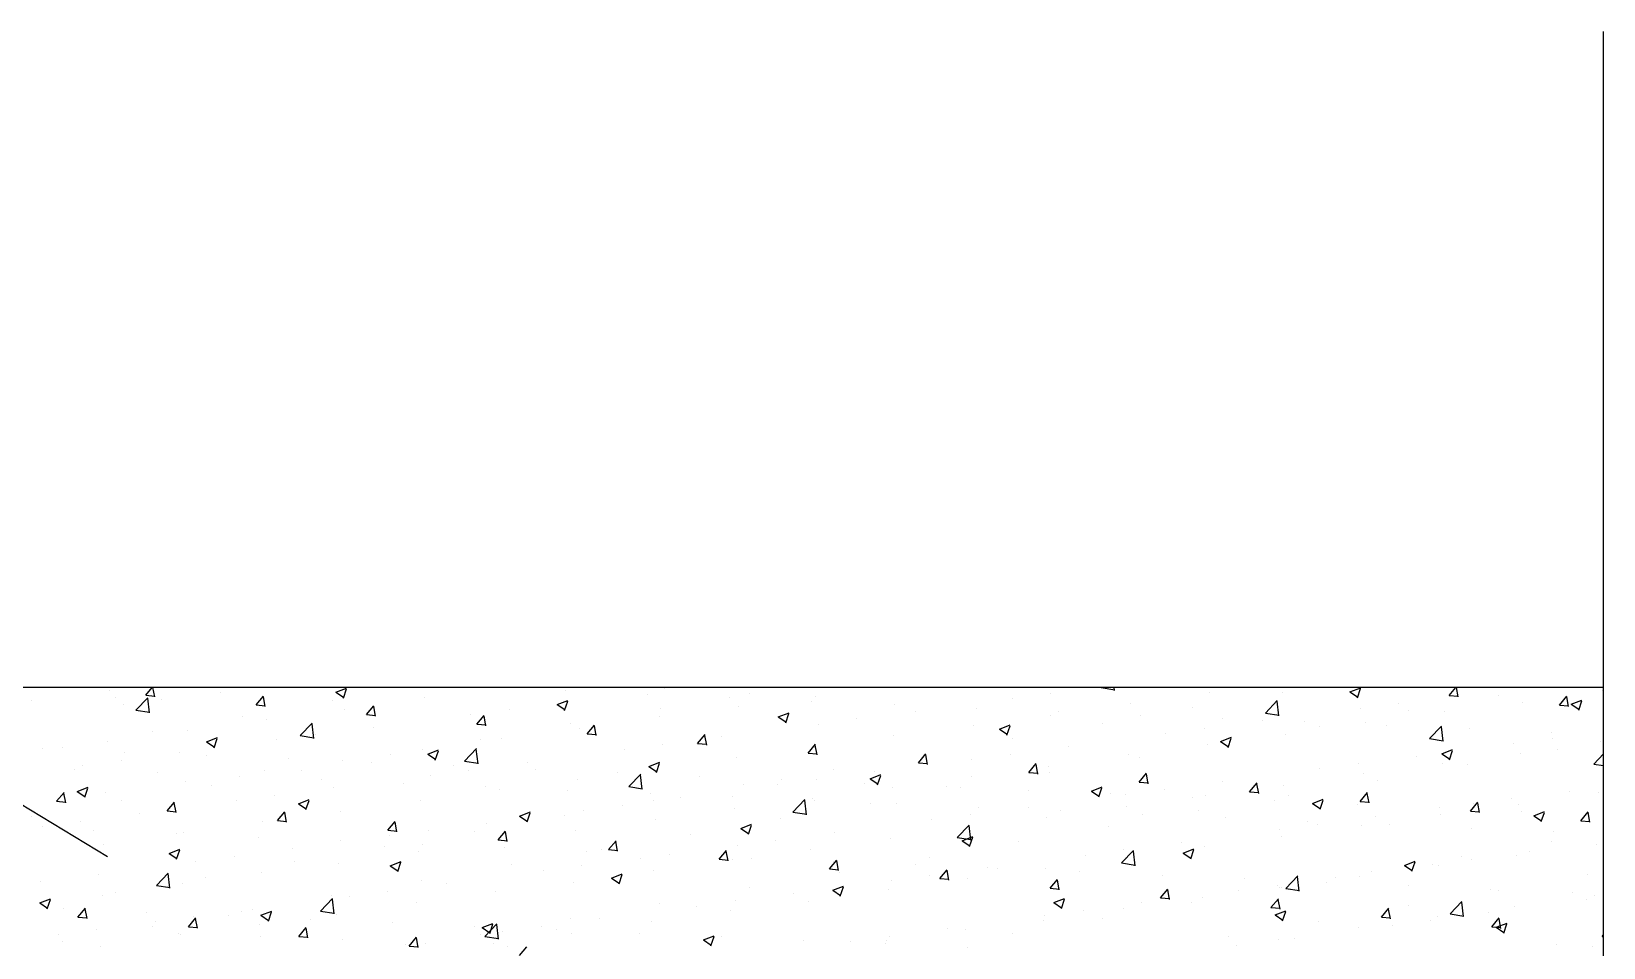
# Model space of a CAD drawing. Header units: metres. Extents: x 2267204 to 2267561, y 3771 to 3959.
# Drawn here: x 2267523.833 to 2267525.018, y 3936.482 to 3937.172 of the extents above; entities that cross this region are included whole.
import ezdxf

# ---------------------------------------------------------------- set-up
doc = ezdxf.new("R2010")
doc.units = ezdxf.units.M
doc.header["$LTSCALE"] = 3.5
doc.header["$MEASUREMENT"] = 0
doc.layers.get('0').update_dxf_attribs({"linetype": 'CONTINUOUS'})

# ---------------------------------------------------------------- blocks, each defined once
blk = doc.blocks.new('A$C267C1C9C')
for p, q in [((4996.479, 2253.551), (4996.479, 2408.139)), ((4931.774, 2395.984), (4952.095, 2383.647)), ((4996.479, 2388.671), (4834.478, 2388.671)), ((4953.225, 2388.438), (4953.42, 2388.671)), ((4953.494, 2388.392), (4953.442, 2388.671)), ((4958.868, 2388.529), (4959.188, 2388.652)), ((4959.092, 2388.353), (4959.184, 2388.629)), ((4968.63, 2388.627), (4968.63, 2388.627)), ((4981.571, 2388.663), (4981.579, 2388.671)), ((4981.571, 2388.663), (4981.977, 2388.6)), ((4981.973, 2388.582), (4981.963, 2388.671)), ((4988.955, 2388.539), (4989.275, 2388.662)), ((4989.179, 2388.363), (4989.271, 2388.639)), ((4991.894, 2388.434), (4992.093, 2388.671)), ((4992.164, 2388.388), (4992.111, 2388.671)), ((4949.847, 2388.288), (4949.847, 2388.288)), ((4952.153, 2388.58), (4952.153, 2388.58)), ((4952.338, 2388.36), (4952.338, 2388.36)), ((4952.562, 2388.154), (4952.562, 2388.154)), ((4952.936, 2387.994), (4953.292, 2388.365)), ((4953.225, 2388.438), (4953.497, 2388.414)), ((4953.338, 2387.913), (4953.288, 2388.347)), ((4953.705, 2388.305), (4953.705, 2388.305)), ((4955.434, 2388.532), (4955.434, 2388.532)), ((4956.5, 2388.152), (4956.72, 2388.414)), ((4956.5, 2388.152), (4956.773, 2388.128)), ((4956.769, 2388.105), (4956.716, 2388.391)), ((4958.758, 2388.271), (4958.758, 2388.271)), ((4958.868, 2388.529), (4959.096, 2388.376)), ((4961.492, 2388.358), (4961.492, 2388.358)), ((4965.431, 2388.163), (4965.751, 2388.286)), ((4965.431, 2388.163), (4965.658, 2388.01)), ((4965.654, 2387.988), (4965.747, 2388.264)), ((4965.677, 2388.571), (4965.677, 2388.571)), ((4965.746, 2388.247), (4965.746, 2388.247)), ((4968.114, 2388.468), (4968.114, 2388.468)), ((4970.552, 2388.365), (4970.552, 2388.365)), ((4971.154, 2388.502), (4971.154, 2388.502)), ((4972.989, 2388.262), (4972.989, 2388.262)), ((4973.11, 2388.408), (4973.11, 2388.408)), ((4975.427, 2388.159), (4975.427, 2388.159)), ((4978.941, 2388.341), (4978.941, 2388.341)), ((4980.085, 2388.492), (4980.085, 2388.492)), ((4982.449, 2388.187), (4982.449, 2388.187)), ((4984.794, 2388.508), (4984.794, 2388.508)), ((4986.445, 2387.907), (4986.8, 2388.278)), ((4986.847, 2387.826), (4986.796, 2388.26)), ((4986.944, 2388.52), (4986.944, 2388.52)), ((4988.955, 2388.539), (4989.182, 2388.386)), ((4990.396, 2388.207), (4990.396, 2388.207)), ((4991.894, 2388.434), (4992.167, 2388.411)), ((4992.126, 2388.434), (4992.126, 2388.434)), ((4993.364, 2388.432), (4993.364, 2388.432)), ((4994.068, 2388.237), (4994.068, 2388.237)), ((4995.17, 2388.148), (4995.39, 2388.41)), ((4995.17, 2388.148), (4995.443, 2388.124)), ((4995.439, 2388.101), (4995.386, 2388.388)), ((4995.518, 2388.173), (4995.837, 2388.296)), ((4995.518, 2388.173), (4995.745, 2388.02)), ((4995.741, 2387.998), (4995.834, 2388.273)), ((4996.439, 2388.579), (4996.439, 2388.579)), ((4952.936, 2387.994), (4953.342, 2387.931)), ((4956.095, 2387.814), (4956.095, 2387.814)), ((4956.814, 2387.724), (4956.814, 2387.724)), ((4959.12, 2388.016), (4959.12, 2388.016)), ((4959.775, 2387.865), (4959.995, 2388.127)), ((4959.775, 2387.865), (4960.048, 2387.841)), ((4960.044, 2387.819), (4959.992, 2388.105)), ((4962.873, 2387.869), (4962.873, 2387.869)), ((4963.05, 2387.579), (4963.271, 2387.841)), ((4963.32, 2387.532), (4963.267, 2387.818)), ((4964.016, 2388.019), (4964.016, 2388.019)), ((4968.459, 2387.795), (4968.459, 2387.795)), ((4968.491, 2388.045), (4968.491, 2388.045)), ((4970.804, 2388.116), (4970.804, 2388.116)), ((4971.993, 2387.798), (4972.313, 2387.92)), ((4971.993, 2387.798), (4972.221, 2387.644)), ((4972.217, 2387.622), (4972.309, 2387.898)), ((4974.328, 2387.734), (4974.328, 2387.734)), ((4976.057, 2387.962), (4976.057, 2387.962)), ((4977.865, 2388.056), (4977.865, 2388.056)), ((4980.078, 2387.845), (4980.078, 2387.845)), ((4980.302, 2387.953), (4980.302, 2387.953)), ((4982.74, 2387.85), (4982.74, 2387.85)), ((4984.281, 2388.063), (4984.281, 2388.063)), ((4985.178, 2387.747), (4985.178, 2387.747)), ((4986.369, 2387.676), (4986.369, 2387.676)), ((4986.445, 2387.907), (4986.851, 2387.844)), ((4989.253, 2388.056), (4989.253, 2388.056)), ((4990.701, 2387.974), (4990.701, 2387.974)), ((4991.761, 2387.945), (4991.761, 2387.945)), ((4953.432, 2387.357), (4953.432, 2387.357)), ((4954.469, 2387.402), (4954.469, 2387.402)), ((4957.81, 2387.238), (4958.165, 2387.609)), ((4957.81, 2387.238), (4958.216, 2387.175)), ((4958.212, 2387.157), (4958.161, 2387.591)), ((4958.26, 2387.262), (4958.26, 2387.262)), ((4959.989, 2387.489), (4959.989, 2387.489)), ((4963.05, 2387.579), (4963.323, 2387.555)), ((4965.828, 2387.588), (4965.828, 2387.588)), ((4966.088, 2387.452), (4966.088, 2387.452)), ((4966.326, 2387.292), (4966.546, 2387.554)), ((4966.326, 2387.292), (4966.599, 2387.268)), ((4966.595, 2387.246), (4966.542, 2387.532)), ((4969.601, 2387.005), (4969.821, 2387.268)), ((4969.87, 2386.959), (4969.817, 2387.245)), ((4973.185, 2387.584), (4973.185, 2387.584)), ((4975.426, 2387.231), (4975.426, 2387.231)), ((4977.771, 2387.552), (4977.771, 2387.552)), ((4978.556, 2387.432), (4978.876, 2387.555)), ((4978.556, 2387.432), (4978.783, 2387.279)), ((4978.779, 2387.256), (4978.872, 2387.532)), ((4981.618, 2387.606), (4981.618, 2387.606)), ((4983.497, 2387.298), (4983.497, 2387.298)), ((4984.64, 2387.449), (4984.64, 2387.449)), ((4987.045, 2387.281), (4987.045, 2387.281)), ((4987.615, 2387.644), (4987.615, 2387.644)), ((4988.038, 2387.517), (4988.038, 2387.517)), ((4989.417, 2387.623), (4989.417, 2387.623)), ((4990.053, 2387.541), (4990.053, 2387.541)), ((4991.318, 2387.151), (4991.674, 2387.522)), ((4991.72, 2387.071), (4991.67, 2387.504)), ((4992.491, 2387.438), (4992.491, 2387.438)), ((4994.928, 2387.335), (4994.928, 2387.335)), ((4950.161, 2386.855), (4950.161, 2386.855)), ((4950.769, 2386.9), (4950.769, 2386.9)), ((4952.098, 2387.06), (4952.098, 2387.06)), ((4952.599, 2386.752), (4952.599, 2386.752)), ((4955.032, 2387.056), (4955.351, 2387.179)), ((4955.032, 2387.056), (4955.259, 2386.903)), ((4955.255, 2386.88), (4955.348, 2387.156)), ((4957.117, 2387.111), (4957.117, 2387.111)), ((4961.436, 2386.838), (4961.436, 2386.838)), ((4961.594, 2386.69), (4961.914, 2386.813)), ((4961.818, 2386.515), (4961.91, 2386.791)), ((4962.683, 2386.482), (4963.039, 2386.853)), ((4963.085, 2386.401), (4963.035, 2386.835)), ((4963.165, 2387.13), (4963.165, 2387.13)), ((4963.781, 2387.16), (4963.781, 2387.16)), ((4967.428, 2386.826), (4967.428, 2386.826)), ((4968.572, 2386.976), (4968.572, 2386.976)), ((4969.601, 2387.005), (4969.874, 2386.982)), ((4970.301, 2387.204), (4970.301, 2387.204)), ((4972.876, 2386.719), (4973.096, 2386.981)), ((4973.055, 2386.888), (4973.055, 2386.888)), ((4973.145, 2386.672), (4973.093, 2386.959)), ((4978.955, 2387.149), (4978.955, 2387.149)), ((4980.613, 2386.919), (4980.613, 2386.919)), ((4984.738, 2386.988), (4984.738, 2386.988)), ((4985.118, 2387.066), (4985.438, 2387.189)), ((4985.118, 2387.066), (4985.346, 2386.913)), ((4985.342, 2386.89), (4985.434, 2387.166)), ((4985.375, 2387.06), (4985.375, 2387.06)), ((4991.318, 2387.151), (4991.724, 2387.088)), ((4991.681, 2386.7), (4992.001, 2386.823)), ((4991.904, 2386.525), (4991.997, 2386.801)), ((4993.808, 2387.013), (4993.808, 2387.013)), ((4994.951, 2387.163), (4994.951, 2387.163)), ((4995.108, 2386.834), (4995.108, 2386.834)), ((4996.384, 2387.059), (4996.384, 2387.059)), ((4951.36, 2386.353), (4951.36, 2386.353)), ((4952.503, 2386.504), (4952.503, 2386.504)), ((4954.233, 2386.731), (4954.233, 2386.731)), ((4955.037, 2386.649), (4955.037, 2386.649)), ((4957.474, 2386.546), (4957.474, 2386.546)), ((4959.065, 2386.496), (4959.065, 2386.496)), ((4959.912, 2386.443), (4959.912, 2386.443)), ((4960.502, 2386.673), (4960.502, 2386.673)), ((4961.594, 2386.69), (4961.821, 2386.537)), ((4962.35, 2386.34), (4962.35, 2386.34)), ((4962.683, 2386.482), (4963.089, 2386.419)), ((4964.545, 2386.446), (4964.545, 2386.446)), ((4968.157, 2386.325), (4968.476, 2386.447)), ((4968.157, 2386.325), (4968.384, 2386.172)), ((4968.38, 2386.149), (4968.473, 2386.425)), ((4968.404, 2386.274), (4968.404, 2386.274)), ((4970.748, 2386.596), (4970.748, 2386.596)), ((4972.876, 2386.719), (4973.149, 2386.695)), ((4976.152, 2386.432), (4976.372, 2386.695)), ((4976.152, 2386.432), (4976.424, 2386.408)), ((4976.292, 2386.691), (4976.292, 2386.691)), ((4976.421, 2386.386), (4976.368, 2386.672)), ((4977.74, 2386.54), (4977.74, 2386.54)), ((4978.883, 2386.691), (4978.883, 2386.691)), ((4979.427, 2386.146), (4979.647, 2386.408)), ((4979.696, 2386.099), (4979.643, 2386.386)), ((4980.022, 2386.324), (4980.022, 2386.324)), ((4982.394, 2386.667), (4982.394, 2386.667)), ((4982.712, 2386.603), (4982.712, 2386.603)), ((4989.195, 2386.406), (4989.195, 2386.406)), ((4990.924, 2386.633), (4990.924, 2386.633)), ((4991.681, 2386.7), (4991.908, 2386.547)), ((4991.706, 2386.424), (4991.706, 2386.424)), ((4992.445, 2386.376), (4992.445, 2386.376)), ((4994.012, 2386.717), (4994.012, 2386.717)), ((4996.192, 2386.396), (4996.479, 2386.695)), ((4996.192, 2386.396), (4996.479, 2386.351)), ((4951.124, 2386.242), (4951.124, 2386.242)), ((4953.562, 2386.139), (4953.562, 2386.139)), ((4954.414, 2385.882), (4954.414, 2385.882)), ((4956, 2386.036), (4956, 2386.036)), ((4956.758, 2386.204), (4956.758, 2386.204)), ((4957.839, 2386.216), (4957.839, 2386.216)), ((4958.437, 2385.933), (4958.437, 2385.933)), ((4960.875, 2385.83), (4960.875, 2385.83)), ((4961.672, 2386.068), (4961.672, 2386.068)), ((4962.815, 2386.218), (4962.815, 2386.218)), ((4964.787, 2386.237), (4964.787, 2386.237)), ((4966.032, 2385.932), (4966.032, 2385.932)), ((4967.225, 2386.134), (4967.225, 2386.134)), ((4967.556, 2385.727), (4967.912, 2386.097)), ((4967.959, 2385.646), (4967.908, 2386.079)), ((4969.663, 2386.031), (4969.663, 2386.031)), ((4972.1, 2385.928), (4972.1, 2385.928)), ((4973.127, 2385.933), (4973.127, 2385.933)), ((4973.629, 2386.234), (4973.629, 2386.234)), ((4974.538, 2385.825), (4974.538, 2385.825)), ((4974.719, 2385.959), (4975.039, 2386.082)), ((4974.719, 2385.959), (4974.946, 2385.806)), ((4974.856, 2386.161), (4974.856, 2386.161)), ((4974.942, 2385.783), (4975.035, 2386.059)), ((4977.716, 2386.032), (4977.716, 2386.032)), ((4979.427, 2386.146), (4979.7, 2386.122)), ((4980.049, 2386.146), (4980.049, 2386.146)), ((4982.702, 2385.859), (4982.922, 2386.122)), ((4982.702, 2385.859), (4982.975, 2385.835)), ((4982.971, 2385.813), (4982.919, 2386.099)), ((4985.168, 2385.875), (4985.168, 2385.875)), ((4985.977, 2385.573), (4986.198, 2385.835)), ((4986.247, 2385.526), (4986.194, 2385.812)), ((4988.052, 2386.255), (4988.052, 2386.255)), ((4989.361, 2386.103), (4989.361, 2386.103)), ((4989.782, 2385.919), (4989.782, 2385.919)), ((4950.583, 2385.29), (4950.803, 2385.552)), ((4950.852, 2385.244), (4950.799, 2385.53)), ((4951.195, 2385.583), (4951.515, 2385.706)), ((4951.195, 2385.583), (4951.422, 2385.43)), ((4951.418, 2385.408), (4951.511, 2385.684)), ((4952.042, 2385.54), (4952.042, 2385.54)), ((4955.176, 2385.759), (4955.176, 2385.759)), ((4957.059, 2385.461), (4957.059, 2385.461)), ((4958.788, 2385.688), (4958.788, 2385.688)), ((4963.312, 2385.727), (4963.312, 2385.727)), ((4963.725, 2385.64), (4963.725, 2385.64)), ((4965.75, 2385.624), (4965.75, 2385.624)), ((4967.556, 2385.727), (4967.963, 2385.664)), ((4968.188, 2385.521), (4968.188, 2385.521)), ((4969.1, 2385.403), (4969.1, 2385.403)), ((4970.625, 2385.418), (4970.625, 2385.418)), ((4970.966, 2385.777), (4970.966, 2385.777)), ((4971.984, 2385.783), (4971.984, 2385.783)), ((4972.43, 2384.971), (4972.786, 2385.341)), ((4972.999, 2385.368), (4972.999, 2385.368)), ((4975.371, 2385.711), (4975.371, 2385.711)), ((4976.975, 2385.722), (4976.975, 2385.722)), ((4977.386, 2385.689), (4977.386, 2385.689)), ((4979.413, 2385.619), (4979.413, 2385.619)), ((4981.282, 2385.593), (4981.601, 2385.716)), ((4981.282, 2385.593), (4981.509, 2385.44)), ((4981.505, 2385.418), (4981.598, 2385.694)), ((4981.851, 2385.516), (4981.851, 2385.516)), ((4982.295, 2385.497), (4982.295, 2385.497)), ((4983.438, 2385.648), (4983.438, 2385.648)), ((4984.288, 2385.413), (4984.288, 2385.413)), ((4984.683, 2385.468), (4984.683, 2385.468)), ((4985.977, 2385.573), (4986.25, 2385.549)), ((4986.989, 2385.761), (4986.989, 2385.761)), ((4987.119, 2385.462), (4987.119, 2385.462)), ((4987.844, 2385.228), (4988.164, 2385.35)), ((4989.253, 2385.286), (4989.473, 2385.548)), ((4989.522, 2385.24), (4989.469, 2385.526)), ((4993.75, 2385.362), (4993.75, 2385.362)), ((4995.48, 2385.59), (4995.48, 2385.59)), ((4996.328, 2385.539), (4996.328, 2385.539)), ((4950.583, 2385.29), (4950.856, 2385.266)), ((4952.513, 2385.302), (4952.513, 2385.302)), ((4953.032, 2384.93), (4953.032, 2384.93)), ((4953.858, 2385.003), (4954.078, 2385.266)), ((4953.858, 2385.003), (4954.131, 2384.98)), ((4954.127, 2384.957), (4954.075, 2385.243)), ((4955.915, 2385.31), (4955.915, 2385.31)), ((4957.133, 2384.717), (4957.354, 2384.979)), ((4957.403, 2384.67), (4957.35, 2384.957)), ((4957.757, 2385.218), (4958.077, 2385.34)), ((4957.757, 2385.218), (4957.985, 2385.064)), ((4957.981, 2385.042), (4958.073, 2385.318)), ((4959.009, 2384.976), (4959.009, 2384.976)), ((4961.381, 2385.318), (4961.381, 2385.318)), ((4964.32, 2384.852), (4964.64, 2384.975)), ((4964.543, 2384.676), (4964.636, 2384.952)), ((4966.227, 2385.025), (4966.227, 2385.025)), ((4967.37, 2385.175), (4967.37, 2385.175)), ((4968.303, 2385.32), (4968.303, 2385.32)), ((4970.693, 2385.076), (4970.693, 2385.076)), ((4972.43, 2384.971), (4972.836, 2384.908)), ((4972.832, 2384.89), (4972.782, 2385.323)), ((4973.063, 2385.315), (4973.063, 2385.315)), ((4974.723, 2385.232), (4974.723, 2385.232)), ((4975.501, 2385.212), (4975.501, 2385.212)), ((4977.682, 2384.89), (4977.682, 2384.89)), ((4977.938, 2385.109), (4977.938, 2385.109)), ((4979.411, 2385.118), (4979.411, 2385.118)), ((4980.376, 2385.006), (4980.376, 2385.006)), ((4982.338, 2385.147), (4982.338, 2385.147)), ((4982.814, 2384.903), (4982.814, 2384.903)), ((4984.456, 2385.005), (4984.456, 2385.005)), ((4986.726, 2385.31), (4986.726, 2385.31)), ((4987.844, 2385.228), (4988.071, 2385.074)), ((4988.067, 2385.052), (4988.16, 2385.328)), ((4989.164, 2385.207), (4989.164, 2385.207)), ((4989.253, 2385.286), (4989.526, 2385.262)), ((4991.601, 2385.104), (4991.601, 2385.104)), ((4991.65, 2384.904), (4991.65, 2384.904)), ((4992.528, 2385), (4992.748, 2385.262)), ((4992.528, 2385), (4992.801, 2384.976)), ((4992.607, 2385.212), (4992.607, 2385.212)), ((4992.797, 2384.953), (4992.744, 2385.239)), ((4993.957, 2385.197), (4993.957, 2385.197)), ((4994.039, 2385.001), (4994.039, 2385.001)), ((4994.407, 2384.862), (4994.726, 2384.985)), ((4994.63, 2384.686), (4994.723, 2384.962)), ((4995.803, 2384.713), (4996.023, 2384.975)), ((4996.072, 2384.667), (4996.02, 2384.953)), ((4996.477, 2384.898), (4996.477, 2384.898)), ((4949.85, 2384.845), (4949.85, 2384.845)), ((4950.159, 2384.552), (4950.159, 2384.552)), ((4951.302, 2384.703), (4951.302, 2384.703)), ((4951.691, 2384.431), (4951.691, 2384.431)), ((4956.703, 2384.684), (4956.703, 2384.684)), ((4957.133, 2384.717), (4957.406, 2384.693)), ((4960.409, 2384.43), (4960.629, 2384.693)), ((4960.409, 2384.43), (4960.682, 2384.406)), ((4960.678, 2384.384), (4960.625, 2384.67)), ((4961.614, 2384.417), (4961.614, 2384.417)), ((4963.343, 2384.645), (4963.343, 2384.645)), ((4964.32, 2384.852), (4964.547, 2384.699)), ((4965.64, 2384.863), (4965.64, 2384.863)), ((4965.976, 2384.412), (4965.976, 2384.412)), ((4968.348, 2384.754), (4968.348, 2384.754)), ((4970.882, 2384.486), (4971.202, 2384.609)), ((4970.882, 2384.486), (4971.109, 2384.333)), ((4971.106, 2384.311), (4971.198, 2384.586)), ((4972.06, 2384.775), (4972.06, 2384.775)), ((4976.539, 2384.739), (4976.539, 2384.739)), ((4977.303, 2384.215), (4977.659, 2384.586)), ((4977.705, 2384.134), (4977.655, 2384.568)), ((4977.66, 2384.512), (4977.66, 2384.512)), ((4979.966, 2384.804), (4979.966, 2384.804)), ((4981.793, 2384.548), (4981.793, 2384.548)), ((4985.251, 2384.8), (4985.251, 2384.8)), ((4986.85, 2384.454), (4986.85, 2384.454)), ((4987.689, 2384.697), (4987.689, 2384.697)), ((4987.994, 2384.605), (4987.994, 2384.605)), ((4989.305, 2384.583), (4989.305, 2384.583)), ((4989.723, 2384.832), (4989.723, 2384.832)), ((4990.126, 2384.594), (4990.126, 2384.594)), ((4992.564, 2384.491), (4992.564, 2384.491)), ((4994.407, 2384.862), (4994.634, 2384.709)), ((4995.803, 2384.713), (4996.076, 2384.689)), ((4951.986, 2384.02), (4951.986, 2384.02)), ((4954.128, 2384.328), (4954.128, 2384.328)), ((4954.358, 2384.362), (4954.358, 2384.362)), ((4956.566, 2384.225), (4956.566, 2384.225)), ((4959.004, 2384.122), (4959.004, 2384.122)), ((4960.313, 2383.949), (4960.313, 2383.949)), ((4960.471, 2384.267), (4960.471, 2384.267)), ((4961.441, 2384.019), (4961.441, 2384.019)), ((4962.977, 2384.406), (4962.977, 2384.406)), ((4963.67, 2384.12), (4963.67, 2384.12)), ((4963.684, 2384.144), (4963.904, 2384.406)), ((4963.684, 2384.144), (4963.957, 2384.12)), ((4963.953, 2384.097), (4963.9, 2384.384)), ((4966.959, 2383.857), (4967.179, 2384.12)), ((4967.228, 2383.811), (4967.176, 2384.097)), ((4969.397, 2384.317), (4969.397, 2384.317)), ((4970.782, 2383.982), (4970.782, 2383.982)), ((4971.925, 2384.132), (4971.925, 2384.132)), ((4973.655, 2384.36), (4973.655, 2384.36)), ((4975.315, 2384.19), (4975.315, 2384.19)), ((4977.303, 2384.215), (4977.709, 2384.152)), ((4977.445, 2384.121), (4977.765, 2384.243)), ((4977.445, 2384.121), (4977.672, 2383.967)), ((4977.668, 2383.945), (4977.761, 2384.221)), ((4979.13, 2384.091), (4979.13, 2384.091)), ((4983.967, 2384.074), (4983.967, 2384.074)), ((4984.627, 2383.948), (4984.627, 2383.948)), ((4986.934, 2384.24), (4986.934, 2384.24)), ((4994.92, 2384.109), (4994.92, 2384.109)), ((4995.002, 2384.388), (4995.002, 2384.388)), ((4996.273, 2384.019), (4996.273, 2384.019)), ((4953.921, 2383.745), (4954.24, 2383.868)), ((4953.921, 2383.745), (4954.148, 2383.592)), ((4954.144, 2383.569), (4954.237, 2383.845)), ((4954.714, 2383.509), (4954.714, 2383.509)), ((4955.857, 2383.659), (4955.857, 2383.659)), ((4957.587, 2383.887), (4957.587, 2383.887)), ((4957.65, 2383.492), (4957.65, 2383.492)), ((4960.483, 2383.379), (4960.803, 2383.502)), ((4960.706, 2383.203), (4960.799, 2383.479)), ((4961.325, 2383.798), (4961.325, 2383.798)), ((4963.879, 2383.916), (4963.879, 2383.916)), ((4966.316, 2383.813), (4966.316, 2383.813)), ((4966.734, 2383.86), (4966.734, 2383.86)), ((4966.959, 2383.857), (4967.232, 2383.833)), ((4967.898, 2383.602), (4967.898, 2383.602)), ((4968.754, 2383.71), (4968.754, 2383.71)), ((4970.235, 2383.571), (4970.455, 2383.833)), ((4970.235, 2383.571), (4970.507, 2383.547)), ((4970.504, 2383.524), (4970.451, 2383.81)), ((4970.637, 2383.556), (4970.637, 2383.556)), ((4971.192, 2383.607), (4971.192, 2383.607)), ((4972.944, 2383.848), (4972.944, 2383.848)), ((4973.51, 2383.284), (4973.73, 2383.546)), ((4973.629, 2383.504), (4973.629, 2383.504)), ((4973.779, 2383.238), (4973.726, 2383.524)), ((4976.467, 2383.634), (4976.467, 2383.634)), ((4981.094, 2383.696), (4981.094, 2383.696)), ((4982.177, 2383.459), (4982.532, 2383.83)), ((4982.237, 2383.847), (4982.237, 2383.847)), ((4982.283, 2383.627), (4982.283, 2383.627)), ((4982.579, 2383.378), (4982.528, 2383.812)), ((4984.007, 2383.755), (4984.327, 2383.878)), ((4984.007, 2383.755), (4984.234, 2383.602)), ((4984.231, 2383.579), (4984.323, 2383.855)), ((4990.57, 2383.389), (4990.889, 2383.512)), ((4990.793, 2383.213), (4990.886, 2383.489)), ((4992.257, 2383.652), (4992.257, 2383.652)), ((4992.549, 2383.561), (4992.549, 2383.561)), ((4993.901, 2383.677), (4993.901, 2383.677)), ((4994.278, 2383.789), (4994.278, 2383.789)), ((4951.83, 2383.129), (4951.83, 2383.129)), ((4953.542, 2382.79), (4953.897, 2383.161)), ((4953.944, 2382.709), (4953.893, 2383.143)), ((4954.987, 2383.035), (4954.987, 2383.035)), ((4956.647, 2383.163), (4956.647, 2383.163)), ((4958.954, 2383.456), (4958.954, 2383.456)), ((4960.483, 2383.379), (4960.71, 2383.226)), ((4964.071, 2383.403), (4964.071, 2383.403)), ((4965.026, 2383.224), (4965.026, 2383.224)), ((4966.169, 2383.374), (4966.169, 2383.374)), ((4967.046, 2383.013), (4967.365, 2383.136)), ((4967.046, 2383.013), (4967.273, 2382.86)), ((4967.269, 2382.838), (4967.362, 2383.114)), ((4968.293, 2383.234), (4968.293, 2383.234)), ((4973.51, 2383.284), (4973.783, 2383.26)), ((4973.804, 2383.177), (4973.804, 2383.177)), ((4976.067, 2383.401), (4976.067, 2383.401)), ((4976.481, 2383.089), (4976.481, 2383.089)), ((4976.785, 2382.998), (4977.005, 2383.26)), ((4977.054, 2382.951), (4977.002, 2383.237)), ((4978.21, 2383.317), (4978.21, 2383.317)), ((4978.505, 2383.298), (4978.505, 2383.298)), ((4979.911, 2383.284), (4979.911, 2383.284)), ((4980.942, 2383.195), (4980.942, 2383.195)), ((4982.177, 2383.459), (4982.583, 2383.396)), ((4983.38, 2383.092), (4983.38, 2383.092)), ((4987.05, 2382.703), (4987.406, 2383.074)), ((4987.452, 2382.622), (4987.402, 2383.056)), ((4988.522, 2383.031), (4988.522, 2383.031)), ((4989.25, 2383.063), (4989.25, 2383.063)), ((4989.594, 2383.195), (4989.594, 2383.195)), ((4990.57, 2383.389), (4990.797, 2383.236)), ((4991.406, 2383.411), (4991.406, 2383.411)), ((4991.594, 2383.384), (4991.594, 2383.384)), ((4996.014, 2383.106), (4996.014, 2383.106)), ((4950.101, 2382.902), (4950.101, 2382.902)), ((4952.324, 2382.577), (4952.324, 2382.577)), ((4953.542, 2382.79), (4953.948, 2382.727)), ((4954.303, 2382.842), (4954.303, 2382.842)), ((4960.413, 2382.616), (4960.413, 2382.616)), ((4961.408, 2382.946), (4961.408, 2382.946)), ((4962.142, 2382.844), (4962.142, 2382.844)), ((4963.614, 2382.6), (4963.614, 2382.6)), ((4965.921, 2382.892), (4965.921, 2382.892)), ((4971.141, 2382.719), (4971.141, 2382.719)), ((4972.454, 2382.559), (4972.454, 2382.559)), ((4973.608, 2382.648), (4973.928, 2382.77)), ((4973.608, 2382.648), (4973.835, 2382.495)), ((4973.831, 2382.472), (4973.924, 2382.748)), ((4975.26, 2382.67), (4975.26, 2382.67)), ((4975.338, 2382.938), (4975.338, 2382.938)), ((4976.785, 2382.998), (4977.058, 2382.974)), ((4977.604, 2382.992), (4977.604, 2382.992)), ((4980.06, 2382.711), (4980.281, 2382.973)), ((4980.06, 2382.711), (4980.333, 2382.687)), ((4980.33, 2382.665), (4980.277, 2382.951)), ((4983.336, 2382.424), (4983.556, 2382.687)), ((4983.605, 2382.378), (4983.552, 2382.664)), ((4985.649, 2382.653), (4985.649, 2382.653)), ((4985.818, 2382.989), (4985.818, 2382.989)), ((4986.792, 2382.804), (4986.792, 2382.804)), ((4986.878, 2382.72), (4986.878, 2382.72)), ((4986.93, 2382.738), (4986.93, 2382.738)), ((4987.05, 2382.703), (4987.456, 2382.64)), ((4988.255, 2382.886), (4988.255, 2382.886)), ((4990.693, 2382.783), (4990.693, 2382.783)), ((4993.13, 2382.68), (4993.13, 2382.68)), ((4993.351, 2382.649), (4993.351, 2382.649)), ((4995.568, 2382.577), (4995.568, 2382.577)), ((4950.084, 2382.272), (4950.404, 2382.395)), ((4950.084, 2382.272), (4950.311, 2382.119)), ((4950.307, 2382.096), (4950.4, 2382.372)), ((4950.801, 2382.098), (4950.801, 2382.098)), ((4951.216, 2381.855), (4951.437, 2382.117)), ((4951.486, 2381.809), (4951.433, 2382.095)), ((4951.931, 2382.5), (4951.931, 2382.5)), ((4956.385, 2382.086), (4956.385, 2382.086)), ((4958.415, 2382.034), (4958.771, 2382.405)), ((4958.745, 2382.489), (4958.745, 2382.489)), ((4958.817, 2381.953), (4958.767, 2382.387)), ((4959.269, 2382.466), (4959.269, 2382.466)), ((4961.27, 2382.278), (4961.27, 2382.278)), ((4968.478, 2382.262), (4968.478, 2382.262)), ((4969.581, 2382.18), (4969.581, 2382.18)), ((4970.724, 2382.331), (4970.724, 2382.331)), ((4972.888, 2382.328), (4972.888, 2382.328)), ((4980.171, 2382.282), (4980.49, 2382.405)), ((4980.171, 2382.282), (4980.398, 2382.129)), ((4980.394, 2382.106), (4980.486, 2382.382)), ((4982.227, 2382.106), (4982.227, 2382.106)), ((4982.765, 2382.273), (4982.765, 2382.273)), ((4983.336, 2382.424), (4983.609, 2382.401)), ((4984.267, 2382.28), (4984.267, 2382.28)), ((4984.572, 2382.428), (4984.572, 2382.428)), ((4986.611, 2382.138), (4986.831, 2382.4)), ((4986.611, 2382.138), (4986.884, 2382.114)), ((4986.88, 2382.091), (4986.827, 2382.378)), ((4989.886, 2381.851), (4990.106, 2382.114)), ((4990.155, 2381.805), (4990.103, 2382.091)), ((4990.688, 2382.192), (4990.688, 2382.192)), ((4991.924, 2381.947), (4992.279, 2382.318)), ((4992.326, 2381.866), (4992.275, 2382.3)), ((4993.845, 2382.156), (4993.845, 2382.156)), ((4995.961, 2382.368), (4995.961, 2382.368)), ((4996.217, 2382.499), (4996.217, 2382.499)), ((4951.216, 2381.855), (4951.489, 2381.831)), ((4953.239, 2381.995), (4953.239, 2381.995)), ((4953.513, 2381.708), (4953.513, 2381.708)), ((4954.492, 2381.569), (4954.712, 2381.831)), ((4954.656, 2381.858), (4954.656, 2381.858)), ((4954.761, 2381.522), (4954.708, 2381.808)), ((4955.677, 2381.892), (4955.677, 2381.892)), ((4956.082, 2382.032), (4956.082, 2382.032)), ((4956.592, 2381.643), (4956.592, 2381.643)), ((4956.646, 2381.906), (4956.966, 2382.029)), ((4956.646, 2381.906), (4956.873, 2381.753)), ((4956.87, 2381.731), (4956.962, 2382.007)), ((4958.114, 2381.789), (4958.114, 2381.789)), ((4958.415, 2382.034), (4958.821, 2381.971)), ((4958.898, 2381.936), (4958.898, 2381.936)), ((4960.552, 2381.686), (4960.552, 2381.686)), ((4963.209, 2381.541), (4963.529, 2381.663)), ((4963.288, 2381.278), (4963.644, 2381.649)), ((4963.432, 2381.365), (4963.525, 2381.641)), ((4963.691, 2381.197), (4963.64, 2381.631)), ((4965.815, 2381.805), (4965.815, 2381.805)), ((4966.697, 2381.801), (4966.697, 2381.801)), ((4968.237, 2381.714), (4968.237, 2381.714)), ((4970.582, 2382.036), (4970.582, 2382.036)), ((4979.855, 2381.764), (4979.855, 2381.764)), ((4979.893, 2381.895), (4979.893, 2381.895)), ((4981.036, 2382.046), (4981.036, 2382.046)), ((4981.604, 2381.823), (4981.604, 2381.823)), ((4986.733, 2381.916), (4987.053, 2382.039)), ((4986.733, 2381.916), (4986.96, 2381.763)), ((4986.956, 2381.741), (4987.049, 2382.017)), ((4988.025, 2381.735), (4988.025, 2381.735)), ((4989.886, 2381.851), (4990.159, 2381.827)), ((4990.204, 2381.61), (4990.204, 2381.61)), ((4991.348, 2381.76), (4991.348, 2381.76)), ((4991.539, 2381.864), (4991.539, 2381.864)), ((4991.924, 2381.947), (4992.33, 2381.884)), ((4993.077, 2381.988), (4993.077, 2381.988)), ((4993.162, 2381.565), (4993.382, 2381.827)), ((4993.295, 2381.551), (4993.615, 2381.673)), ((4993.431, 2381.518), (4993.378, 2381.805)), ((4993.519, 2381.375), (4993.611, 2381.651)), ((4950.629, 2381.328), (4950.629, 2381.328)), ((4951.764, 2381.484), (4951.764, 2381.484)), ((4953.418, 2381.575), (4953.418, 2381.575)), ((4954.202, 2381.381), (4954.202, 2381.381)), ((4954.247, 2381.322), (4954.247, 2381.322)), ((4954.492, 2381.569), (4954.765, 2381.545)), ((4956.639, 2381.278), (4956.639, 2381.278)), ((4957.767, 2381.282), (4957.987, 2381.544)), ((4957.767, 2381.282), (4958.04, 2381.258)), ((4958.036, 2381.236), (4957.983, 2381.522)), ((4959.077, 2381.175), (4959.077, 2381.175)), ((4961.042, 2380.995), (4961.262, 2381.258)), ((4961.312, 2380.949), (4961.259, 2381.235)), ((4962.99, 2381.583), (4962.99, 2381.583)), ((4963.152, 2381.348), (4963.152, 2381.348)), ((4963.209, 2381.541), (4963.436, 2381.387)), ((4963.288, 2381.278), (4963.695, 2381.215)), ((4963.825, 2381.423), (4963.825, 2381.423)), ((4964.968, 2381.573), (4964.968, 2381.573)), ((4965.427, 2381.48), (4965.427, 2381.48)), ((4965.865, 2381.372), (4965.865, 2381.372)), ((4967.865, 2381.377), (4967.865, 2381.377)), ((4969.771, 2381.175), (4970.091, 2381.298)), ((4969.771, 2381.175), (4969.998, 2381.022)), ((4969.995, 2380.999), (4970.087, 2381.275)), ((4970.302, 2381.274), (4970.302, 2381.274)), ((4972.74, 2381.171), (4972.74, 2381.171)), ((4975.204, 2381.15), (4975.204, 2381.15)), ((4975.279, 2381.288), (4975.279, 2381.288)), ((4977.009, 2381.515), (4977.009, 2381.515)), ((4977.549, 2381.472), (4977.549, 2381.472)), ((4978.941, 2381.366), (4978.941, 2381.366)), ((4985.362, 2381.278), (4985.362, 2381.278)), ((4986.823, 2381.2), (4986.823, 2381.2)), ((4987.321, 2381.23), (4987.321, 2381.23)), ((4989.194, 2381.543), (4989.194, 2381.543)), ((4993.162, 2381.565), (4993.434, 2381.541)), ((4993.295, 2381.551), (4993.523, 2381.397)), ((4996.437, 2381.278), (4996.479, 2381.329)), ((4996.437, 2381.278), (4996.479, 2381.275)), ((4950.755, 2381.118), (4950.755, 2381.118)), ((4951.875, 2380.979), (4951.875, 2380.979)), ((4960.941, 2381.043), (4960.941, 2381.043)), ((4961.042, 2380.995), (4961.315, 2380.972)), ((4961.515, 2381.072), (4961.515, 2381.072)), ((4963.559, 2381.079), (4963.559, 2381.079)), ((4963.952, 2380.969), (4963.952, 2380.969)), ((4964.318, 2380.709), (4964.538, 2380.971)), ((4974.136, 2381.137), (4974.136, 2381.137)), ((4975.178, 2381.068), (4975.178, 2381.068)), ((4977.615, 2380.965), (4977.615, 2380.965)), ((4985.591, 2381.002), (4985.591, 2381.002)), ((4995.095, 2381.051), (4995.095, 2381.051)), ((4996.162, 2380.979), (4996.162, 2380.979))]:
    blk.add_line(p, q)

msp = doc.modelspace()

# ---------------------------------------------------------------- block references
at = {"ltscale": 400, "xscale": 0.0254007739713416, "yscale": 0.0254007739713416, "zscale": 0.0254007739713416}
msp.add_blockref('A$C267C1C9C', (2267398.10333, 3876.00377), dxfattribs=at)

doc.saveas('drawing.dxf')
